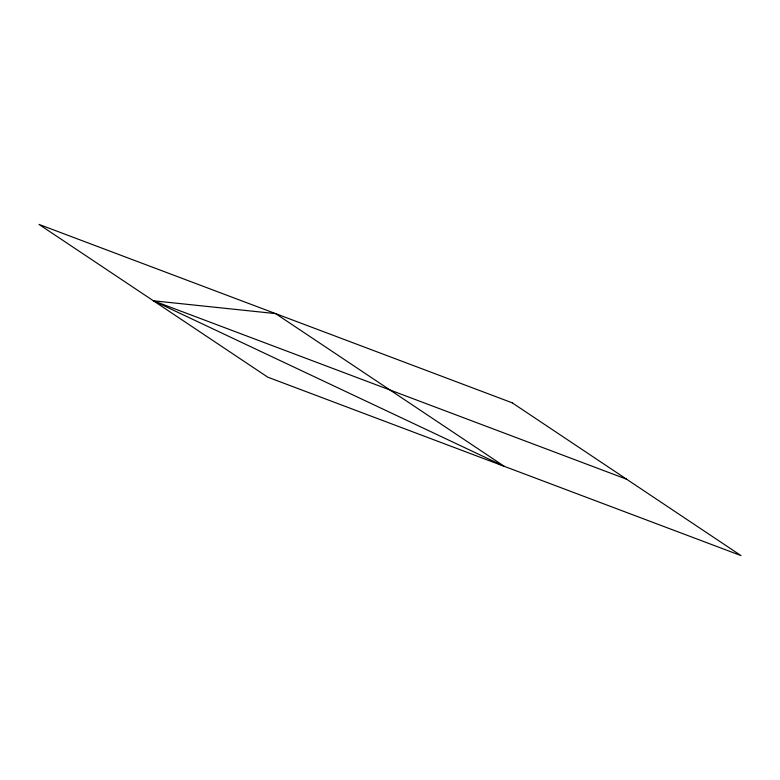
<?xml version="1.0" encoding="UTF-8"?>
<svg xmlns="http://www.w3.org/2000/svg" width="780" height="780" viewBox="0 0 780 780"><rect width="100%" height="100%" fill="white"/><g stroke="black" fill="none" stroke-linecap="round" stroke-linejoin="round"><path stroke-width="1.17" d="M153.397 300.787L275.603 313.609L504.397 466.391L153.397 300.787L626.603 479.212M512.216 402.821L39 224.406L267.784 377.179L741 555.594L512.216 402.821"/></g></svg>
